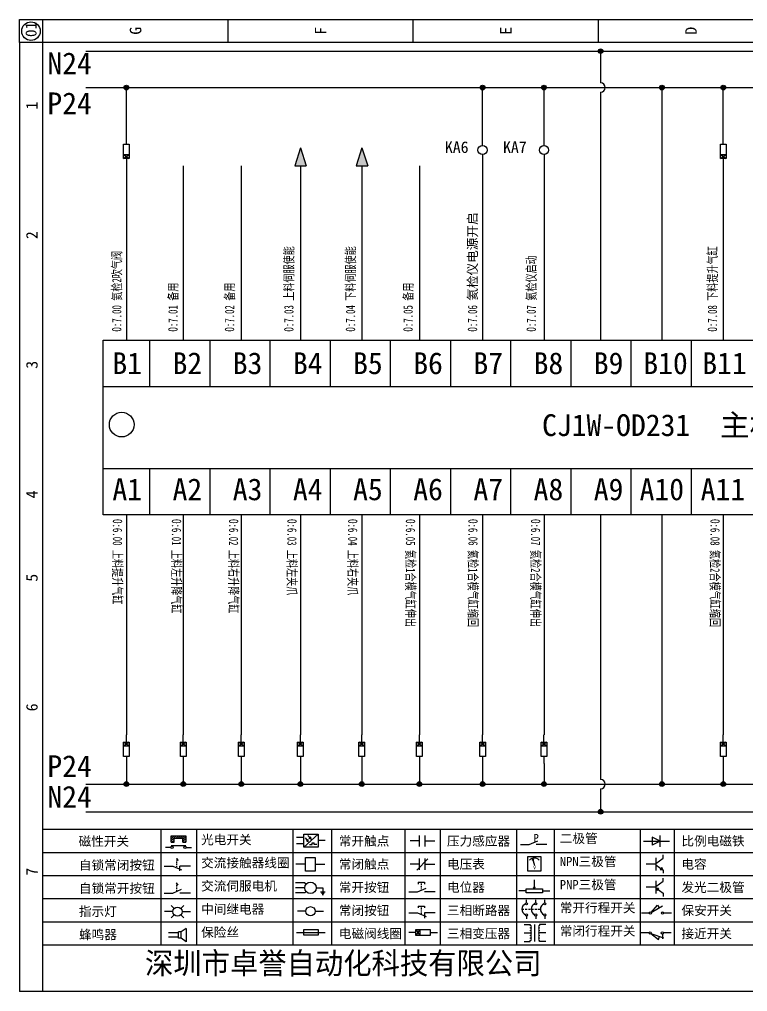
# Model space of a CAD drawing. Extents: x -5838 to -2107, y -921 to 708.
# Drawn here: x -4093.1 to -3935.8, y -526.4 to -316.4 of the extents above; entities that cross this region are included whole.
import ezdxf

# ---------------------------------------------------------------- set-up
doc = ezdxf.new("R2010")
doc.units = 0
doc.header["$MEASUREMENT"] = 0
doc.styles.add('宋', font='', dxfattribs={"width": 0.7})
doc.styles.add('汉字', font='')
doc.styles.get('宋').set_extended_font_data('SimSun')
doc.styles.get('汉字').set_extended_font_data('新宋体')

# ---------------------------------------------------------------- blocks, each defined once
blk = doc.blocks.new('磁性开关')
at = {"linetype": 'ByBlock'}
h = blk.add_hatch(dxfattribs=at)
h.set_pattern_fill('ANSI31', color=256, scale=0.1, style=0)
h.set_pattern_definition([(45, (0, 0), (-0.224506403, 0.224506403), [])])
h.paths.add_polyline_path([(-1907.69, -775.29), (-1910.88, -775.29), (-1910.88, -776.69), (-1910.25, -776.69), (-1910.25, -775.79), (-1908.31, -775.79), (-1908.31, -776.69), (-1907.69, -776.69)])
for p, q in [((-1910.88, -776.69), (-1910.88, -775.29)), ((-1910.88, -775.29), (-1907.69, -775.29)), ((-1910.88, -776.69), (-1910.25, -776.69)), ((-1910.25, -776.69), (-1910.25, -775.79)), ((-1910.25, -775.79), (-1908.31, -775.79)), ((-1908.31, -776.69), (-1908.31, -775.79)), ((-1908.31, -776.69), (-1907.69, -776.69)), ((-1907.69, -775.29), (-1907.69, -776.69)), ((-1910.91, -777.81), (-1912.09, -777.81)), ((-1910.88, -777.39), (-1907.69, -777.39)), ((-1907.66, -777.81), (-1906.48, -777.81))]:
    blk.add_line(p, q, dxfattribs=at)
for centre in [(-1910.68, -777.81), (-1907.88, -777.81)]:
    blk.add_circle(centre, 0.225, dxfattribs=at)
blk = doc.blocks.new('*U110')
at = {"linetype": 'ByBlock'}
for p, q in [((-1909.23, -780.45), (-1909.23, -780.67)), ((-1909.23, -780.45), (-1908.92, -780.84)), ((-1909.23, -780.84), (-1909.23, -781.05)), ((-1911.92, -782.07), (-1910.06, -782.07)), ((-1910.06, -782.07), (-1908.18, -782.88)), ((-1909.23, -781.23), (-1909.23, -781.44)), ((-1909.23, -781.61), (-1909.23, -781.83)), ((-1909.23, -782), (-1909.23, -782.21)), ((-1909.23, -782.38), (-1909.23, -782.43)), ((-1908.52, -783.07), (-1908.52, -782.07)), ((-1906.25, -782.07), (-1908.52, -782.07))]:
    blk.add_line(p, q, dxfattribs=at)
blk = doc.blocks.new('*U111')
at = {"linetype": 'ByBlock'}
for p, q in [((-1908.88, -791.17), (-1909.23, -790.71)), ((-1909.23, -790.71), (-1909.23, -790.92)), ((-1909.23, -791.09), (-1909.23, -791.31)), ((-1909.23, -791.48), (-1909.23, -791.69)), ((-1911.92, -792.89), (-1910.06, -792.89)), ((-1910.06, -792.89), (-1908.18, -792.08)), ((-1909.23, -791.86), (-1909.23, -792.08)), ((-1909.23, -792.25), (-1909.23, -792.47)), ((-1906.25, -792.89), (-1908.52, -792.89))]:
    blk.add_line(p, q, dxfattribs=at)
blk = doc.blocks.new('蜂鸣器')
at = {"linetype": 'ByBlock'}
for p, q in [((-1907.17, -795.53), (-1908.25, -796.26)), ((-1907.17, -795.53), (-1907.17, -798.41)), ((-1908.8, -796.48), (-1911.01, -796.48)), ((-1908.8, -797.46), (-1911.01, -797.46)), ((-1908.25, -796.26), (-1908.8, -796.26)), ((-1908.8, -797.68), (-1908.8, -796.26)), ((-1908.25, -797.68), (-1908.8, -797.68)), ((-1908.25, -797.68), (-1908.25, -796.26)), ((-1907.17, -798.41), (-1908.25, -797.68))]:
    blk.add_line(p, q, dxfattribs=at)
blk = doc.blocks.new('指示灯')
at = {"linetype": 'ByBlock'}
for p, q in [((-1854.25, -776.92), (-1856.06, -776.92)), ((-1854.62, -775.59), (-1853.97, -776.23)), ((-1851.9, -775.59), (-1852.54, -776.23)), ((-1852.26, -776.92), (-1850.45, -776.92)), ((-1854.62, -778.25), (-1853.97, -777.61)), ((-1851.9, -778.25), (-1852.54, -777.61))]:
    blk.add_line(p, q, dxfattribs=at)
blk.add_circle((-1853.26, -776.92), 0.992, dxfattribs=at)
blk = doc.blocks.new('光电开关')
at = {"linetype": 'ByBlock'}
h = blk.add_hatch(dxfattribs=at)
h.set_pattern_fill('ANSI31', color=256, scale=0.01, style=0)
h.set_pattern_definition([(45, (0.172267, 0), (-0.0224506403, 0.0224506403), [])])
h.paths.add_polyline_path([(-1882.44, -776.34), (-1882.5, -775.91), (-1882.68, -776.07)])
h.paths.add_polyline_path([(-1882.44, -776.34), (-1882.68, -776.07), (-1882.86, -776.23)])
h.paths.add_polyline_path([(-1883.11, -776.45), (-1883.29, -776.61), (-1883.05, -776.88)])
h.paths.add_polyline_path([(-1883.29, -776.61), (-1883.47, -776.77), (-1883.05, -776.88)])
for p, q in [((-1884.01, -775.96), (-1885.56, -775.96)), ((-1880.91, -775.3), (-1884.01, -778.05)), ((-1883.75, -776.09), (-1883.05, -776.88)), ((-1883.11, -776.45), (-1883.47, -776.77)), ((-1883.05, -776.88), (-1883.47, -776.77)), ((-1883.14, -775.55), (-1882.44, -776.34)), ((-1883.05, -776.88), (-1883.11, -776.45)), ((-1882.5, -775.91), (-1882.86, -776.23)), ((-1882.44, -776.34), (-1882.86, -776.23)), ((-1882.44, -776.34), (-1882.5, -775.91)), ((-1879.37, -776.67), (-1880.91, -776.67)), ((-1884.01, -777.39), (-1885.56, -777.39)), ((-1882.78, -777.47), (-1882.23, -777.47)), ((-1882.23, -777.47), (-1882.23, -777.14)), ((-1882.23, -777.14), (-1881.78, -777.14)), ((-1881.78, -777.47), (-1881.78, -777.14)), ((-1881.23, -777.47), (-1881.78, -777.47))]:
    blk.add_line(p, q, dxfattribs=at)
blk.add_lwpolyline([(-1884.01, -775.3), (-1880.91, -775.3), (-1880.91, -778.05), (-1884.01, -778.05)], close=True, dxfattribs=at)
blk = doc.blocks.new('交流接触器线圈')
at = {"linetype": 'ByBlock'}
for p, q in [((-1880.82, -781.77), (-1882.87, -781.77)), ((-1878.72, -781.77), (-1876.67, -781.77))]:
    blk.add_line(p, q, dxfattribs=at)
blk.add_lwpolyline([(-1880.82, -780.28), (-1878.72, -780.28), (-1878.72, -783.26), (-1880.82, -783.26)], close=True, dxfattribs=at)
blk = doc.blocks.new('交流伺服电机')
at = {"linetype": 'ByBlock'}
for p, q in [((-1880.97, -785.75), (-1882.94, -785.75)), ((-1880.97, -786.85), (-1882.94, -786.85)), ((-1880.97, -785.75), (-1880.65, -786.03)), ((-1878.49, -786.85), (-1877.07, -786.85)), ((-1877.07, -786.85), (-1877.07, -787.72)), ((-1880.97, -787.94), (-1882.94, -787.94)), ((-1880.97, -787.94), (-1880.65, -787.67)), ((-1877.54, -787.72), (-1876.59, -787.72)), ((-1877.38, -788.01), (-1876.75, -788.01)), ((-1877.23, -788.29), (-1876.9, -788.29))]:
    blk.add_line(p, q, dxfattribs=at)
blk.add_circle((-1879.73, -786.85), 1.24, dxfattribs=at)
blk = doc.blocks.new('中间继电器')
at = {"linetype": 'ByBlock'}
for p, q in [((-1880.72, -791.92), (-1882.54, -791.92)), ((-1878.74, -791.92), (-1876.92, -791.92))]:
    blk.add_line(p, q, dxfattribs=at)
blk.add_circle((-1879.73, -791.92), 0.992, dxfattribs=at)
blk = doc.blocks.new('保险丝')
at = {"linetype": 'ByBlock'}
blk.add_line((-1882.72, -796.49), (-1876.55, -796.49), dxfattribs=at)
blk.add_lwpolyline([(-1881.2, -795.86), (-1878.06, -795.86), (-1878.06, -797.12), (-1881.2, -797.12)], close=True, dxfattribs=at)
blk = doc.blocks.new('常开按钮')
at = {"linetype": 'ByBlock'}
for p, q in [((-1910.06, -787.73), (-1908.18, -786.93)), ((-1909.9, -785.68), (-1908.56, -785.68)), ((-1909.9, -785.68), (-1909.9, -786.07)), ((-1909.23, -785.68), (-1909.23, -785.89)), ((-1909.23, -786.06), (-1909.23, -786.28)), ((-1909.23, -786.45), (-1909.23, -786.67)), ((-1909.23, -786.84), (-1909.23, -787.05)), ((-1909.23, -787.22), (-1909.23, -787.38)), ((-1908.56, -785.68), (-1908.56, -786.07)), ((-1911.92, -787.73), (-1910.06, -787.73)), ((-1906.25, -787.73), (-1908.52, -787.73))]:
    blk.add_line(p, q, dxfattribs=at)
blk = doc.blocks.new('常开触点')
at = {"linetype": 'ByBlock'}
for p, q in [((-1853.82, -782.99), (-1853.82, -780.56)), ((-1852.6, -782.99), (-1852.6, -780.56)), ((-1853.82, -781.77), (-1855.88, -781.77)), ((-1852.6, -781.77), (-1850.55, -781.77))]:
    blk.add_line(p, q, dxfattribs=at)
blk = doc.blocks.new('常闭触点')
at = {"linetype": 'ByBlock'}
for p, q in [((-1853.82, -786.77), (-1855.88, -786.77)), ((-1852.01, -785.66), (-1854.43, -788.1)), ((-1853.82, -787.99), (-1853.82, -785.56)), ((-1852.6, -787.99), (-1852.6, -785.56)), ((-1852.6, -786.77), (-1850.55, -786.77))]:
    blk.add_line(p, q, dxfattribs=at)
blk = doc.blocks.new('常闭按钮')
at = {"linetype": 'ByBlock'}
for p, q in [((-1854.11, -790.83), (-1852.77, -790.83)), ((-1854.11, -790.83), (-1854.11, -791.22)), ((-1853.44, -790.83), (-1853.44, -791.04)), ((-1853.44, -791.21), (-1853.44, -791.43)), ((-1853.44, -791.6), (-1853.44, -791.82)), ((-1852.77, -790.83), (-1852.77, -791.22)), ((-1856.13, -792.28), (-1854.28, -792.28)), ((-1854.28, -792.28), (-1852.4, -793.09)), ((-1853.44, -791.99), (-1853.44, -792.2)), ((-1853.44, -792.37), (-1853.44, -792.53)), ((-1850.47, -792.28), (-1852.73, -792.28)), ((-1852.73, -792.28), (-1852.73, -793.43))]:
    blk.add_line(p, q, dxfattribs=at)
blk = doc.blocks.new('电磁阀线圈')
at = {"linetype": 'ByBlock'}
for p, q in [((-1854.61, -796.54), (-1856.17, -796.54)), ((-1854.61, -795.92), (-1853.75, -797.16)), ((-1853.75, -795.92), (-1854.61, -797.16)), ((-1853.75, -795.92), (-1853.75, -797.16)), ((-1851.53, -796.54), (-1849.97, -796.54))]:
    blk.add_line(p, q, dxfattribs=at)
blk.add_lwpolyline([(-1854.61, -795.92), (-1851.53, -795.92), (-1851.53, -797.16), (-1854.61, -797.16)], close=True, dxfattribs=at)
blk = doc.blocks.new('电压表')
at = {"linetype": 'ByBlock'}
for p, q in [((-1814.84, -780.75), (-1814.91, -781.13)), ((-1814.6, -781.05), (-1814.91, -781.13)), ((-1814.84, -780.75), (-1814.46, -782.26)), ((-1814.84, -780.75), (-1814.6, -781.05))]:
    blk.add_line(p, q, dxfattribs=at)
blk.add_lwpolyline([(-1815.84, -780.34), (-1813.07, -780.34), (-1813.07, -783.49), (-1815.84, -783.49)], close=True, dxfattribs=at)
blk.add_arc((-1814.46, -782.26), 1.56, 46.8313, 133.1687, dxfattribs=at)
at = {"linetype": 'ByBlock', "insert": (-1814.7, -782.39), "char_height": 0.75, "width": 0.6768, "attachment_point": 1}
blk.add_mtext('V', dxfattribs=at)
blk = doc.blocks.new('电位器')
at = {"linetype": 'ByBlock'}
for p, q in [((-1814.45, -787.3), (-1814.45, -785.39)), ((-1814.45, -787.3), (-1814.62, -786.96)), ((-1814.62, -786.96), (-1814.27, -786.96)), ((-1814.45, -787.3), (-1814.27, -786.96)), ((-1816.21, -787.75), (-1817.79, -787.75)), ((-1812.68, -787.75), (-1811.1, -787.75))]:
    blk.add_line(p, q, dxfattribs=at)
blk.add_lwpolyline([(-1816.21, -787.3), (-1812.68, -787.3), (-1812.68, -788.2), (-1816.21, -788.2)], close=True, dxfattribs=at)
blk = doc.blocks.new('三相断路器')
at = {"linetype": 'ByBlock'}
for p, q in [((-1816.17, -790.33), (-1816.17, -789.7)), ((-1814.17, -790.33), (-1814.17, -789.7)), ((-1812.18, -790.33), (-1812.18, -789.7)), ((-1817.14, -791.74), (-1816.72, -791.74)), ((-1816.45, -791.74), (-1816.03, -791.74)), ((-1816.17, -793.19), (-1816.17, -793.83)), ((-1815.76, -791.74), (-1815.34, -791.74)), ((-1815.07, -791.74), (-1814.65, -791.74)), ((-1814.38, -791.74), (-1813.96, -791.74)), ((-1814.17, -793.19), (-1814.17, -793.83)), ((-1813.69, -791.74), (-1813.27, -791.74)), ((-1812.18, -793.19), (-1812.18, -793.83))]:
    blk.add_line(p, q, dxfattribs=at)
for centre in [(-1816.17, -790.55), (-1814.17, -790.55), (-1812.18, -790.55), (-1816.17, -792.98), (-1814.17, -792.98), (-1812.18, -792.98)]:
    blk.add_circle(centre, 0.219, dxfattribs=at)
for centre in [(-1815.81, -791.74), (-1813.82, -791.74), (-1811.83, -791.74)]:
    blk.add_arc(centre, 1.32, 115.5791, 244.4209, dxfattribs=at)
blk = doc.blocks.new('三相变压器')
at = {"linetype": 'ByBlock'}
for p, q in [((-1816.69, -795.03), (-1815.37, -795.03)), ((-1815.37, -795.03), (-1815.37, -795.24)), ((-1814.34, -798.7), (-1814.34, -795.04)), ((-1812, -795.03), (-1813.32, -795.03)), ((-1813.32, -795.03), (-1813.32, -795.24)), ((-1816.69, -796.87), (-1815.37, -796.87)), ((-1812, -796.87), (-1813.32, -796.87)), ((-1816.69, -798.71), (-1815.37, -798.71)), ((-1815.37, -798.71), (-1815.37, -798.5)), ((-1813.32, -798.71), (-1813.32, -798.5)), ((-1812, -798.71), (-1813.32, -798.71))]:
    blk.add_line(p, q, dxfattribs=at)
for centre, start, end in [((-1815.37, -795.51), 270, 90), ((-1815.37, -796.06), 270, 90), ((-1813.32, -795.51), 90, 270), ((-1813.32, -796.06), 90, 270), ((-1815.37, -796.6), 270, 90), ((-1815.37, -797.14), 270, 90), ((-1815.37, -797.68), 270, 90), ((-1815.37, -798.23), 270, 90), ((-1813.32, -796.6), 90, 270), ((-1813.32, -797.14), 90, 270), ((-1813.32, -797.68), 90, 270), ((-1813.32, -798.23), 90, 270)]:
    blk.add_arc(centre, 0.271, start, end, dxfattribs=at)
blk = doc.blocks.new('压力感应器')
at = {"linetype": 'ByBlock'}
for p, q in [((-1815.59, -777.73), (-1813.71, -776.93)), ((-1817.44, -777.73), (-1815.59, -777.73)), ((-1811.78, -777.73), (-1814.05, -777.73))]:
    blk.add_line(p, q, dxfattribs=at)
at = {"linetype": 'ByBlock', "insert": (-1814.65, -775.48), "char_height": 1.68, "width": 1.2242, "attachment_point": 1}
blk.add_mtext('{\\fNSimSun|b0|i0|c134|p49;P}', dxfattribs=at)
blk = doc.blocks.new('二极管')
at = {"linetype": 'ByBlock'}
for p, q in [((-1787.52, -776.77), (-1781.92, -776.77)), ((-1783.97, -776.77), (-1785.69, -775.9)), ((-1785.69, -775.9), (-1785.69, -777.65)), ((-1783.97, -776.77), (-1785.69, -777.65)), ((-1783.97, -777.99), (-1783.97, -775.56))]:
    blk.add_line(p, q, dxfattribs=at)
blk = doc.blocks.new('NPN三极管')
at = {"linetype": 'ByBlock'}
for p, q in [((-1785.73, -780.61), (-1785.73, -783.32)), ((-1785.73, -781.82), (-1784.15, -780.66)), ((-1784.15, -780.66), (-1784.15, -779.98)), ((-1785.73, -781.97), (-1787.81, -781.97)), ((-1785.73, -782.11), (-1784.15, -783.27)), ((-1784.41, -782.73), (-1784.74, -783.18)), ((-1784.15, -783.27), (-1784.74, -783.18)), ((-1784.15, -783.27), (-1784.41, -782.73)), ((-1784.15, -783.27), (-1784.15, -783.96))]:
    blk.add_line(p, q, dxfattribs=at)
blk = doc.blocks.new('PNP三极管')
at = {"linetype": 'ByBlock'}
for p, q in [((-1784.9, -785.38), (-1784.9, -788.09)), ((-1783.32, -785.43), (-1783.32, -784.75)), ((-1784.9, -786.74), (-1786.98, -786.74)), ((-1784.9, -786.59), (-1783.32, -785.43)), ((-1784.9, -786.88), (-1783.32, -788.04)), ((-1784.9, -786.88), (-1784.31, -786.97)), ((-1784.9, -786.88), (-1784.64, -787.42)), ((-1784.31, -786.97), (-1784.64, -787.42)), ((-1783.32, -788.04), (-1783.32, -788.73))]:
    blk.add_line(p, q, dxfattribs=at)
blk = doc.blocks.new('常开行程开关')
at = {"linetype": 'ByBlock'}
for p, q in [((-1785.89, -792.17), (-1784.52, -790.62)), ((-1785.89, -792.17), (-1783.43, -790.72)), ((-1784.52, -790.62), (-1784.19, -791.17)), ((-1786.29, -792.3), (-1788.01, -792.3)), ((-1781.48, -792.3), (-1783.21, -792.3))]:
    blk.add_line(p, q, dxfattribs=at)
for centre in [(-1786.07, -792.3), (-1783.42, -792.3)]:
    blk.add_circle(centre, 0.219, dxfattribs=at)
blk = doc.blocks.new('常闭行程开关')
at = {"linetype": 'ByBlock'}
for p, q in [((-1786.34, -796.62), (-1788.07, -796.62)), ((-1785.93, -796.72), (-1783.25, -797.7)), ((-1785.93, -796.72), (-1784.3, -798)), ((-1784.3, -798), (-1784.08, -797.4)), ((-1783.48, -796.84), (-1783.48, -797.85)), ((-1781.54, -796.62), (-1783.26, -796.62))]:
    blk.add_line(p, q, dxfattribs=at)
for centre in [(-1786.12, -796.62), (-1783.48, -796.62)]:
    blk.add_circle(centre, 0.219, dxfattribs=at)

msp = doc.modelspace()

# ---------------------------------------------------------------- hatches: boundary and pattern name
at = {"lineweight": -2}
h = msp.add_hatch(color=0, dxfattribs=at)
edge = h.paths.add_edge_path()
edge.add_arc((-3967.56, -323.24), 0.5, 0, 360)
h = msp.add_hatch(color=0, dxfattribs=at)
edge = h.paths.add_edge_path()
edge.add_arc((-4070, -331.11), 0.5, 0, 360)
h = msp.add_hatch(color=0, dxfattribs=at)
edge = h.paths.add_edge_path()
edge.add_arc((-3993.06, -331.11), 0.5, 0, 360)
h = msp.add_hatch(color=0, dxfattribs=at)
edge = h.paths.add_edge_path()
edge.add_arc((-3979.78, -331.11), 0.5, 0, 360)
h = msp.add_hatch(color=0, dxfattribs=at)
edge = h.paths.add_edge_path()
edge.add_arc((-3954.32, -331.11), 0.5, 0, 360)
h = msp.add_hatch(color=0, dxfattribs=at)
edge = h.paths.add_edge_path()
edge.add_arc((-3941.05, -331.11), 0.5, 0, 360)
for points in [[(-4032.38, -344.16), (-4031.16, -347.99), (-4033.61, -347.99)], [(-4019.11, -344.16), (-4017.88, -347.99), (-4020.33, -347.99)]]:
    msp.add_hatch(color=256).paths.add_polyline_path(points)
h = msp.add_hatch(color=0, dxfattribs=at)
edge = h.paths.add_edge_path()
edge.add_arc((-4070, -481.58), 0.5, 0, 360)
h = msp.add_hatch(color=0, dxfattribs=at)
edge = h.paths.add_edge_path()
edge.add_arc((-4057.72, -481.58), 0.5, 0, 360)
h = msp.add_hatch(color=0, dxfattribs=at)
edge = h.paths.add_edge_path()
edge.add_arc((-4045.19, -481.58), 0.5, 0, 360)
h = msp.add_hatch(color=0, dxfattribs=at)
edge = h.paths.add_edge_path()
edge.add_arc((-4032.42, -481.58), 0.5, 0, 360)
h = msp.add_hatch(color=0, dxfattribs=at)
edge = h.paths.add_edge_path()
edge.add_arc((-4019.15, -481.58), 0.5, 0, 360)
h = msp.add_hatch(color=0, dxfattribs=at)
edge = h.paths.add_edge_path()
edge.add_arc((-4006.7, -481.58), 0.5, 0, 360)
h = msp.add_hatch(color=0, dxfattribs=at)
edge = h.paths.add_edge_path()
edge.add_arc((-3993.06, -481.58), 0.5, 0, 360)
h = msp.add_hatch(color=0, dxfattribs=at)
edge = h.paths.add_edge_path()
edge.add_arc((-3979.78, -481.58), 0.5, 0, 360)
h = msp.add_hatch(color=0, dxfattribs=at)
edge = h.paths.add_edge_path()
edge.add_arc((-3954.32, -481.58), 0.5, 0, 360)
h = msp.add_hatch(color=0, dxfattribs=at)
edge = h.paths.add_edge_path()
edge.add_arc((-3941.05, -481.58), 0.5, 0, 360)
h = msp.add_hatch(color=0, dxfattribs=at)
edge = h.paths.add_edge_path()
edge.add_arc((-3967.56, -487.55), 0.5, 0, 360)

# ---------------------------------------------------------------- linework, layer by layer
at = {"linetype": 'ByBlock'}
for p, q in [((-4093.11, -316.39), (-3796.11, -316.39)), ((-4093.11, -321.39), (-4093.11, -316.39)), ((-4088.11, -316.39), (-4088.11, -526.39)), ((-4093.11, -321.39), (-4093.11, -506.39)), ((-3801.11, -491.39), (-4088.11, -491.39)), ((-3801.11, -496.39), (-4088.11, -496.39)), ((-3801.11, -501.39), (-4088.11, -501.39)), ((-4093.11, -506.39), (-4093.11, -526.39)), ((-3801.11, -506.39), (-4088.11, -506.39)), ((-3801.11, -511.39), (-4088.11, -511.39)), ((-3801.11, -516.39), (-4088.11, -516.39)), ((-3796.11, -526.39), (-4093.11, -526.39))]:
    msp.add_line(p, q, dxfattribs=at)
at = {"color": 0, "lineweight": -2}
for p, q in [((-4078.8, -323.24), (-3812.05, -323.24)), ((-3967.56, -323.24), (-3967.56, -330.11)), ((-4078.8, -331.11), (-3876.35, -331.11)), ((-4070, -343.28), (-4070, -331.11)), ((-3993.06, -341.79), (-3993.06, -331.11)), ((-3979.78, -341.79), (-3979.78, -331.11)), ((-3954.32, -331.11), (-3954.32, -385.69)), ((-3941.05, -341.79), (-3941.05, -331.11)), ((-3967.56, -332.11), (-3967.56, -385.69)), ((-4070, -347.99), (-4070, -385.69)), ((-4057.72, -347.99), (-4057.72, -385.69)), ((-4045.19, -347.99), (-4045.19, -385.69)), ((-4032.42, -347.99), (-4032.42, -385.69)), ((-4019.15, -347.99), (-4019.15, -385.69)), ((-4006.7, -347.99), (-4006.7, -385.69)), ((-3993.06, -347.4), (-3993.06, -385.69)), ((-3979.78, -347.4), (-3979.78, -385.69)), ((-3941.05, -347.99), (-3941.05, -385.69)), ((-4065.01, -385.69), (-4065.01, -395.69)), ((-4052.01, -385.69), (-4052.01, -395.69)), ((-4039.01, -385.69), (-4039.01, -395.69)), ((-4026.01, -385.69), (-4026.01, -395.69)), ((-4013.01, -385.69), (-4013.01, -395.69)), ((-4000.01, -385.69), (-4000.01, -395.69)), ((-3987.01, -385.69), (-3987.01, -395.69)), ((-3974.01, -385.69), (-3974.01, -395.69)), ((-3961.01, -385.69), (-3961.01, -395.69)), ((-3948.01, -385.69), (-3948.01, -395.69)), ((-4075.01, -395.69), (-3808.98, -395.69)), ((-4075.01, -413.39), (-3808.98, -413.39)), ((-4065.01, -413.39), (-4065.01, -423.39)), ((-4052.01, -413.39), (-4052.01, -423.39)), ((-4039.01, -413.39), (-4039.01, -423.39)), ((-4026.01, -413.39), (-4026.01, -423.39)), ((-4013.01, -413.39), (-4013.01, -423.39)), ((-4000.01, -413.39), (-4000.01, -423.39)), ((-3987.01, -413.39), (-3987.01, -423.39)), ((-3974.01, -413.39), (-3974.01, -423.39)), ((-3961.01, -413.39), (-3961.01, -423.39)), ((-3948.01, -413.39), (-3948.01, -423.39)), ((-4070, -423.4), (-4070, -470.94)), ((-4057.72, -423.4), (-4057.72, -470.94)), ((-4045.19, -423.4), (-4045.19, -470.94)), ((-4032.42, -423.4), (-4032.42, -470.94)), ((-4019.15, -423.4), (-4019.15, -470.94)), ((-4006.7, -423.4), (-4006.7, -470.94)), ((-3993.06, -423.4), (-3993.06, -470.94)), ((-3979.78, -423.4), (-3979.78, -470.94)), ((-3967.56, -423.39), (-3967.56, -480.58)), ((-3954.32, -423.4), (-3954.32, -481.58)), ((-3941.05, -423.4), (-3941.05, -470.94)), ((-4070, -477.14), (-4070, -481.58)), ((-4057.72, -477.14), (-4057.72, -481.58)), ((-4045.19, -477.14), (-4045.19, -481.58)), ((-4032.42, -477.14), (-4032.42, -481.58)), ((-4019.15, -477.14), (-4019.15, -481.58)), ((-4006.7, -477.14), (-4006.7, -481.58)), ((-3993.06, -477.14), (-3993.06, -481.58)), ((-3979.78, -477.14), (-3979.78, -481.58)), ((-3941.05, -477.14), (-3941.05, -481.58)), ((-4078.8, -481.58), (-3812.05, -481.58)), ((-3967.56, -482.58), (-3967.56, -487.55)), ((-4078.8, -487.55), (-3812.05, -487.55)), ((-4062.53, -491.39), (-4062.53, -516.39)), ((-4054.86, -491.39), (-4054.86, -516.39)), ((-4034.07, -491.39), (-4034.07, -516.39)), ((-4025.71, -491.39), (-4025.71, -516.39)), ((-4009.86, -491.39), (-4009.86, -516.39)), ((-4002.21, -491.39), (-4002.21, -516.39)), ((-3985.72, -491.39), (-3985.72, -516.39)), ((-3977.62, -491.39), (-3977.62, -516.39)), ((-3959, -491.39), (-3959, -516.39)), ((-3951.64, -491.39), (-3951.64, -516.39))]:
    msp.add_line(p, q, dxfattribs=at)
for p, q in [((-4032.38, -344.16), (-4033.61, -347.99)), ((-4032.38, -344.16), (-4031.16, -347.99)), ((-4019.11, -344.16), (-4020.33, -347.99)), ((-4019.11, -344.16), (-4017.88, -347.99)), ((-4033.61, -347.99), (-4031.16, -347.99)), ((-4020.33, -347.99), (-4017.88, -347.99))]:
    msp.add_line(p, q)
at = {"linetype": 'ByBlock'}
for points in [[(-4048.11, -316.39), (-4048.11, -321.39)], [(-4008.11, -316.39), (-4008.11, -321.39)], [(-3968.11, -316.39), (-3968.11, -321.39)], [(-3801.11, -321.39), (-4093.11, -321.39)]]:
    msp.add_lwpolyline(points, dxfattribs=at)
at = {"color": 0, "lineweight": -2}
msp.add_lwpolyline([(-4075.01, -385.69), (-3808.98, -385.69), (-3808.98, -423.39), (-4075.01, -423.39)], close=True, dxfattribs=at)
at = {"linetype": 'ByBlock'}
msp.add_circle((-4090.62, -318.92), 2, dxfattribs=at)
at = {"color": 0, "lineweight": -2}
for centre, radius in [((-3967.56, -323.24), 0.5), ((-4070, -331.11), 0.5), ((-3993.06, -331.11), 0.5), ((-3979.78, -331.11), 0.5), ((-3954.32, -331.11), 0.5), ((-3941.05, -331.11), 0.5), ((-4071.02, -403.91), 2.67), ((-4070, -481.58), 0.5), ((-4057.72, -481.58), 0.5), ((-4045.19, -481.58), 0.5), ((-4032.42, -481.58), 0.5), ((-4019.15, -481.58), 0.5), ((-4006.7, -481.58), 0.5), ((-3993.06, -481.58), 0.5), ((-3979.78, -481.58), 0.5), ((-3954.32, -481.58), 0.5), ((-3941.05, -481.58), 0.5), ((-3967.56, -487.55), 0.5)]:
    msp.add_circle(centre, radius, dxfattribs=at)
for centre in [(-3967.56, -331.11), (-3967.56, -481.58)]:
    msp.add_arc(centre, 1, 270, 90, dxfattribs=at)

# ---------------------------------------------------------------- block references
at = {"linetype": 'ByBlock'}
for name, p, rotation in [('电磁阀线圈', (-4866.54, 1508.19), 90), ('中间继电器', (-4784.98, 1535.13), 90), ('中间继电器', (-4771.7, 1535.13), 90), ('电磁阀线圈', (-4737.59, 1508.19), 90), ('电磁阀线圈', (-3273.46, -2327.11), 270), ('电磁阀线圈', (-3261.18, -2327.11), 270), ('电磁阀线圈', (-3248.65, -2327.11), 270), ('电磁阀线圈', (-3235.88, -2327.11), 270), ('电磁阀线圈', (-3222.61, -2327.11), 270), ('电磁阀线圈', (-3210.16, -2327.11), 270), ('电磁阀线圈', (-3196.52, -2327.11), 270), ('电磁阀线圈', (-3183.25, -2327.11), 270), ('电磁阀线圈', (-3144.51, -2327.11), 270)]:
    msp.add_blockref(name, p, dxfattribs=dict(at, rotation=rotation))
for name, p in [('磁性开关', (-2149.47, 282.57)), ('光电开关', (-2147.66, 282.88)), ('常开触点', (-2152.85, 287.91)), ('压力感应器', (-2167.41, 283.13)), ('二极管', (-2170.74, 282.88)), ('*U110', (-2149.92, 282.79)), ('交流接触器线圈', (-2150.5, 282.88)), ('常闭触点', (-2152.85, 287.91)), ('电压表', (-2167.41, 283.13)), ('NPN三极管', (-2169.92, 283.11)), ('PNP三极管', (-2170.74, 282.88)), ('*U111', (-2149.92, 287.79)), ('交流伺服电机', (-2150.5, 282.88)), ('常开按钮', (-2097.06, 282.91)), ('电位器', (-2167.41, 283.13)), ('指示灯', (-2205.71, 267.79)), ('中间继电器', (-2150.5, 282.88)), ('常闭按钮', (-2152.85, 282.91)), ('三相断路器', (-2167.41, 283.13)), ('常开行程开关', (-2170.74, 282.88)), ('三相变压器', (-2167.41, 283.13)), ('蜂鸣器', (-2149.92, 282.79)), ('保险丝', (-2150.5, 282.88)), ('电磁阀线圈', (-2152.85, 282.91)), ('常闭行程开关', (-2170.74, 282.88))]:
    msp.add_blockref(name, p, dxfattribs=at)

# ---------------------------------------------------------------- texts
at = {"linetype": 'ByBlock', "attachment_point": 1, "rotation": 90}
for s, insert, char_height, width in [('{\\fKaiTi_GB2312|b0|i0|c134|p0;01}', (-4091.82, -320.19), 2.4, 60.2542), ('{\\fKaiTi_GB2312|b0|i0|c134|p0;G}', (-4069.28, -319.68), 2.5, 5), ('{\\fKaiTi_GB2312|b0|i0|c134|p0;F}', (-4029.28, -319.68), 2.5, 5), ('{\\fKaiTi_GB2312|b0|i0|c134|p0;E}', (-3989.28, -319.68), 2.5, 5), ('{\\fKaiTi_GB2312|b0|i0|c134|p0;D}', (-3949.28, -319.68), 2.5, 5), ('{\\fKaiTi_GB2312|b0|i0|c134|p49;1}', (-4091.68, -335.85), 2.5, 11.7517), ('{\\fKaiTi_GB2312|b0|i0|c134|p49;2}', (-4091.68, -363.85), 2.5, 11.7517), ('{\\fKaiTi_GB2312|b0|i0|c134|p49;3}', (-4091.68, -391.85), 2.5, 11.7517), ('{\\fKaiTi_GB2312|b0|i0|c134|p49;4}', (-4091.68, -419.85), 2.5, 11.7517), ('{\\fKaiTi_GB2312|b0|i0|c134|p49;5}', (-4091.68, -437.85), 2.5, 11.7517), ('{\\fKaiTi_GB2312|b0|i0|c134|p49;6}', (-4091.68, -465.85), 2.5, 11.7517), ('{\\fKaiTi_GB2312|b0|i0|c134|p49;7}', (-4091.68, -501.35), 2.5, 11.7517)]:
    msp.add_mtext(s, dxfattribs=dict(at, insert=insert, char_height=char_height, width=width))
at = {"color": 0, "lineweight": -2, "attachment_point": 1}
for s, insert, char_height, width in [('N24', (-4087.08, -323.52), 4.706, 14.2731), ('P24', (-4087.08, -332.16), 4.706, 14.2731), ('B1', (-4073.03, -388.3), 4.706, 7.2035), ('B2', (-4060.03, -388.3), 4.706, 7.2035), ('B3', (-4047.03, -388.3), 4.706, 7.2035), ('B4', (-4034.03, -388.3), 4.706, 7.2035), ('B5', (-4021.03, -388.3), 4.706, 7.2035), ('B6', (-4008.03, -388.3), 4.706, 7.2035), ('B7', (-3995.03, -388.3), 4.706, 7.2035), ('B8', (-3982.03, -388.3), 4.706, 7.2035), ('B9', (-3969.03, -388.3), 4.706, 7.2035), ('B10', (-3958.33, -388.3), 4.706, 7.2035), ('B11', (-3945.59, -388.3), 4.706, 7.2035), ('CJ1W-OD231  {\\fSimSun|b0|i0|c134|p2;主机架槽}04  S1', (-3980.21, -401.68), 4.7064, 109.721), ('A1', (-4073.03, -415.54), 4.706, 7.2035), ('A2', (-4060.03, -415.54), 4.706, 7.2035), ('A3', (-4047.03, -415.54), 4.706, 7.2035), ('A4', (-4034.03, -415.54), 4.706, 7.2035), ('A5', (-4021.03, -415.54), 4.706, 7.2035), ('A6', (-4008.03, -415.54), 4.706, 7.2035), ('A7', (-3995.03, -415.54), 4.706, 7.2035), ('A8', (-3982.03, -415.54), 4.706, 7.2035), ('A9', (-3969.03, -415.54), 4.706, 7.2035), ('A10', (-3959.13, -415.54), 4.706, 7.2035), ('A11', (-3945.93, -415.54), 4.706, 7.2035), ('P24', (-4087.08, -475.34), 4.706, 14.2731), ('N24', (-4087.08, -481.96), 4.706, 14.2731), ('深圳市卓誉自动化科技有限公司', (-4065.98, -517.92), 4.7064, 96.1138)]:
    msp.add_mtext(s, dxfattribs=dict(at, insert=insert, char_height=char_height, width=width))
at = {"lineweight": -3, "ltscale": 0.5, "char_height": 2.5, "width": 3.9027, "attachment_point": 1}
for s, insert in [('KA6', (-4001.19, -342.73)), ('KA7', (-3988.63, -342.73))]:
    msp.add_mtext(s, dxfattribs=dict(at, insert=insert))
at = {"color": 0, "lineweight": -2, "char_height": 2, "width": 71.7944, "attachment_point": 1, "style": '宋'}
for s, insert, rotation in [('{\\C256;O:7.06 \\fNSimSun|b0|i0|c134|p49;\\W1;氦检仪电源开启}', (-3996.23, -383.82), 90), ('O:{\\C256;7.00 氦检2吹气阀}', (-4073.09, -383.82), 90), ('O:{\\C256;7.03 上料伺服使能}', (-4035.91, -383.82), 90), ('O:{\\C256;7.04 下料伺服使能}', (-4022.59, -383.82), 90), ('O:{\\C256;7.08 下料提升气缸}', (-3944.4, -383.82), 90), ('O:{\\C256;7.07 氦检仪启动}', (-3983.54, -383.82), 90), ('{\\C6;O:7.01 备用}', (-4060.95, -383.82), 90), ('{\\C6;O:7.05 备用}', (-4010.15, -383.82), 90), ('O:{\\C256;6.00 上料提升气缸}', (-4070.92, -424.33), 270), ('O:{\\C256;6.01 上料左升降气缸}', (-4058.18, -424.33), 270), ('{\\C256;O:6.02 上料右升降气缸}', (-4045.83, -424.33), 270), ('{\\C256;O:6.03 上料左夹爪}', (-4033.22, -424.33), 270), ('{\\C256;O:6.04 上料右夹爪}', (-4020.1, -424.33), 270), ('{\\C256;O:6.05 氦检1合模气缸伸出}', (-4007.62, -424.33), 270), ('O:{\\C256;6.06 氦检1合模气缸缩回}', (-3994.11, -424.33), 270), ('O:{\\C256;6.07 氦检2合模气缸伸出}', (-3980.6, -424.33), 270), ('O:{\\C256;6.08 氦检2合模气缸缩回}', (-3941.82, -424.33), 270)]:
    msp.add_mtext(s, dxfattribs=dict(at, insert=insert, rotation=rotation))
at = {"color": 0, "lineweight": -2, "insert": (-4048.72, -383.82), "char_height": 2, "width": 71.7944, "attachment_point": 1, "rotation": 90}
msp.add_mtext('{\\fSimSun|b0|i0|c134|p2;\\W0.7;\\C6;O:7.02 备用}', dxfattribs=at)
at = {"char_height": 2, "attachment_point": 1, "style": '汉字'}
for s, insert in [('{\\fKaiTi_GB2312|b0|i0|c134|p49;磁性开关}', (-4080.34, -492.92)), ('{\\fKaiTi_GB2312|b0|i0|c134|p49;光电开关}', (-4053.86, -492.58)), ('{\\fKaiTi_GB2312|b0|i0|c134|p49;常开触点}', (-4024.11, -492.87)), ('{\\fKaiTi_GB2312|b0|i0|c134|p49;压力感应器}', (-4000.75, -492.86)), ('{\\fKaiTi_GB2312|b0|i0|c134|p49;二极管}', (-3976.38, -492.3)), ('{\\fKaiTi_GB2312|b0|i0|c134|p49;比例电磁铁}', (-3950.09, -492.87)), ('{\\fKaiTi_GB2312|b0|i0|c134|p49;交流接触器线圈}', (-4053.86, -497.58)), ('{\\fKaiTi_GB2312|b0|i0|c134|p49;常闭触点}', (-4024.11, -497.87)), ('{\\fKaiTi_GB2312|b0|i0|c134|p49;电压表}', (-4000.75, -497.86)), ('{\\fKaiTi_GB2312|b0|i0|c134|p49;NPN三极管}', (-3976.38, -497.3)), ('{\\fKaiTi_GB2312|b0|i0|c134|p49;电容}', (-3950.09, -497.87)), ('{\\fKaiTi_GB2312|b0|i0|c134|p49;自锁常闭按钮}', (-4080.26, -498.08)), ('{\\fKaiTi_GB2312|b0|i0|c134|p49;自锁常开按钮}', (-4080.26, -503.08)), ('{\\fKaiTi_GB2312|b0|i0|c134|p49;交流伺服电机}', (-4053.86, -502.58)), ('{\\fKaiTi_GB2312|b0|i0|c134|p49;常开按钮}', (-4024.11, -502.87)), ('{\\fKaiTi_GB2312|b0|i0|c134|p49;电位器}', (-4000.75, -502.86)), ('{\\fKaiTi_GB2312|b0|i0|c134|p49;PNP三极管}', (-3976.38, -502.3)), ('{\\fKaiTi_GB2312|b0|i0|c134|p49;发光二极管}', (-3950.09, -502.87)), ('{\\fKaiTi_GB2312|b0|i0|c134|p49;指示灯}', (-4080.26, -508.08)), ('{\\fKaiTi_GB2312|b0|i0|c134|p49;中间继电器}', (-4053.86, -507.58)), ('{\\fKaiTi_GB2312|b0|i0|c134|p49;常闭按钮}', (-4024.11, -507.87)), ('{\\fKaiTi_GB2312|b0|i0|c134|p49;三相断路器}', (-4000.75, -507.86)), ('{\\fKaiTi_GB2312|b0|i0|c134|p49;常开行程开关}', (-3976.38, -507.3)), ('{\\fKaiTi_GB2312|b0|i0|c134|p49;保安开关}', (-3950.09, -507.87)), ('{\\fKaiTi_GB2312|b0|i0|c134|p49;保险丝}', (-4053.86, -512.58)), ('{\\fKaiTi_GB2312|b0|i0|c134|p49;常闭行程开关}', (-3976.38, -512.3)), ('{\\fKaiTi_GB2312|b0|i0|c134|p49;蜂鸣器}', (-4080.26, -513.08)), ('{\\fKaiTi_GB2312|b0|i0|c134|p49;电磁阀线圈}', (-4024.11, -512.87)), ('{\\fKaiTi_GB2312|b0|i0|c134|p49;三相变压器}', (-4000.75, -512.86)), ('{\\fKaiTi_GB2312|b0|i0|c134|p49;接近开关}', (-3950.09, -512.87))]:
    msp.add_mtext(s, dxfattribs=dict(at, insert=insert))

doc.saveas('drawing.dxf')
